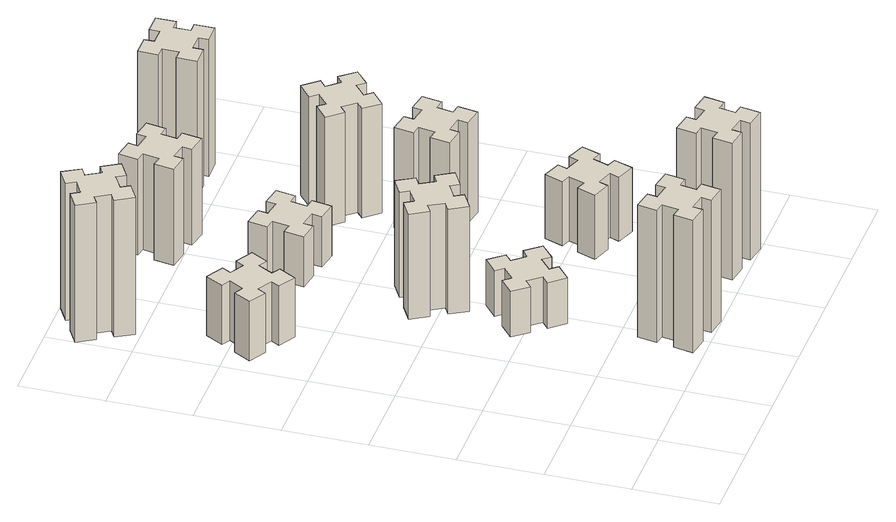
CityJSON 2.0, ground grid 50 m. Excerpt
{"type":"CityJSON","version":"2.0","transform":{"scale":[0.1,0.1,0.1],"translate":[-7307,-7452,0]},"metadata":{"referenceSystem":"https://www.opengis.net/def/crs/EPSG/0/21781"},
"CityObjects":{
"building1":{"type":"Building","attributes":{"class":"1000","function":"1000","usage":"1000","yearOfConstruction":2016,"roofType":"1000","measuredHeight":39,"storeysAboveGround":30,"storeysBelowGround":0},"geometry":[{"type":"Solid","lod":"1","boundaries":[[[[0,1,2,3,4,5,6,7,8,9,10,11,12,13,14,15,16,17,18,19]],[[17,16,20,21]],[[16,15,22,20]],[[15,14,23,22]],[[14,13,24,23]],[[13,12,25,24]],[[12,11,26,25]],[[11,10,27,26]],[[10,9,28,27]],[[9,8,29,28]],[[8,7,30,29]],[[7,6,31,30]],[[6,5,32,31]],[[5,4,33,32]],[[4,3,34,33]],[[3,2,35,34]],[[2,1,36,35]],[[1,0,37,36]],[[0,19,38,37]],[[19,18,39,38]],[[18,17,21,39]],[[24,25,26,27,28,29,30,31,32,33,34,35,36,37,38,39,21,20,22,23]]]]}]},
"building2":{"type":"Building","attributes":{"class":"1000","function":"1000","usage":"1000","yearOfConstruction":2016,"roofType":"1000","measuredHeight":87,"storeysAboveGround":30,"storeysBelowGround":0},"geometry":[{"type":"Solid","lod":"1","boundaries":[[[[40,41,42,43,44,45,46,47,48,49,50,51,52,53,54,55,56,57,58,59]],[[57,56,60,61]],[[56,55,62,60]],[[55,54,63,62]],[[54,53,64,63]],[[53,52,65,64]],[[52,51,66,65]],[[51,50,67,66]],[[50,49,68,67]],[[49,48,69,68]],[[48,47,70,69]],[[47,46,71,70]],[[46,45,72,71]],[[45,44,73,72]],[[44,43,74,73]],[[43,42,75,74]],[[42,41,76,75]],[[41,40,77,76]],[[40,59,78,77]],[[59,58,79,78]],[[58,57,61,79]],[[64,65,66,67,68,69,70,71,72,73,74,75,76,77,78,79,61,60,62,63]]]]}]},
"building3":{"type":"Building","attributes":{"class":"1000","function":"1000","usage":"1000","yearOfConstruction":2016,"roofType":"1000","measuredHeight":90,"storeysAboveGround":30,"storeysBelowGround":0},"geometry":[{"type":"Solid","lod":"1","boundaries":[[[[80,81,82,83,84,85,86,87,88,89,90,91,92,93,94,95,96,97,98,99]],[[97,96,100,101]],[[96,95,102,100]],[[95,94,103,102]],[[94,93,104,103]],[[93,92,105,104]],[[92,91,106,105]],[[91,90,107,106]],[[90,89,108,107]],[[89,88,109,108]],[[88,87,110,109]],[[87,86,111,110]],[[86,85,112,111]],[[85,84,113,112]],[[84,83,114,113]],[[83,82,115,114]],[[82,81,116,115]],[[81,80,117,116]],[[80,99,118,117]],[[99,98,119,118]],[[98,97,101,119]],[[104,105,106,107,108,109,110,111,112,113,114,115,116,117,118,119,101,100,102,103]]]]}]},
"building4":{"type":"Building","attributes":{"class":"1000","function":"1000","usage":"1000","yearOfConstruction":2016,"roofType":"1000","measuredHeight":30,"storeysAboveGround":30,"storeysBelowGround":0},"geometry":[{"type":"Solid","lod":"1","boundaries":[[[[120,121,122,123,124,125,126,127,128,129,130,131,132,133,134,135,136,137,138,139]],[[137,136,140,141]],[[136,135,142,140]],[[135,134,143,142]],[[134,133,144,143]],[[133,132,145,144]],[[132,131,146,145]],[[131,130,147,146]],[[130,129,148,147]],[[129,128,149,148]],[[128,127,150,149]],[[127,126,151,150]],[[126,125,152,151]],[[125,124,153,152]],[[124,123,154,153]],[[123,122,155,154]],[[122,121,156,155]],[[121,120,157,156]],[[120,139,158,157]],[[139,138,159,158]],[[138,137,141,159]],[[144,145,146,147,148,149,150,151,152,153,154,155,156,157,158,159,141,140,142,143]]]]}]},
"building5":{"type":"Building","attributes":{"class":"1000","function":"1000","usage":"1000","yearOfConstruction":2016,"roofType":"1000","measuredHeight":69,"storeysAboveGround":30,"storeysBelowGround":0},"geometry":[{"type":"Solid","lod":"1","boundaries":[[[[160,161,162,163,164,165,166,167,168,169,170,171,172,173,174,175,176,177,178,179]],[[177,176,180,181]],[[176,175,182,180]],[[175,174,183,182]],[[174,173,184,183]],[[173,172,185,184]],[[172,171,186,185]],[[171,170,187,186]],[[170,169,188,187]],[[169,168,189,188]],[[168,167,190,189]],[[167,166,191,190]],[[166,165,192,191]],[[165,164,193,192]],[[164,163,194,193]],[[163,162,195,194]],[[162,161,196,195]],[[161,160,197,196]],[[160,179,198,197]],[[179,178,199,198]],[[178,177,181,199]],[[184,185,186,187,188,189,190,191,192,193,194,195,196,197,198,199,181,180,182,183]]]]}]},
"building6":{"type":"Building","attributes":{"class":"1000","function":"1000","usage":"1000","yearOfConstruction":2016,"roofType":"1000","measuredHeight":33,"storeysAboveGround":30,"storeysBelowGround":0},"geometry":[{"type":"Solid","lod":"1","boundaries":[[[[200,201,202,203,204,205,206,207,208,209,210,211,212,213,214,215,216,217,218,219]],[[217,216,220,221]],[[216,215,222,220]],[[215,214,223,222]],[[214,213,224,223]],[[213,212,225,224]],[[212,211,226,225]],[[211,210,227,226]],[[210,209,228,227]],[[209,208,229,228]],[[208,207,230,229]],[[207,206,231,230]],[[206,205,232,231]],[[205,204,233,232]],[[204,203,234,233]],[[203,202,235,234]],[[202,201,236,235]],[[201,200,237,236]],[[200,219,238,237]],[[219,218,239,238]],[[218,217,221,239]],[[224,225,226,227,228,229,230,231,232,233,234,235,236,237,238,239,221,220,222,223]]]]}]},
"building7":{"type":"Building","attributes":{"class":"1000","function":"1000","usage":"1000","yearOfConstruction":2016,"roofType":"1000","measuredHeight":90,"storeysAboveGround":30,"storeysBelowGround":0},"geometry":[{"type":"Solid","lod":"1","boundaries":[[[[240,241,242,243,244,245,246,247,248,249,250,251,252,253,254,255,256,257,258,259]],[[257,256,260,261]],[[256,255,262,260]],[[255,254,263,262]],[[254,253,264,263]],[[253,252,265,264]],[[252,251,266,265]],[[251,250,267,266]],[[250,249,268,267]],[[249,248,269,268]],[[248,247,270,269]],[[247,246,271,270]],[[246,245,272,271]],[[245,244,273,272]],[[244,243,274,273]],[[243,242,275,274]],[[242,241,276,275]],[[241,240,277,276]],[[240,259,278,277]],[[259,258,279,278]],[[258,257,261,279]],[[264,265,266,267,268,269,270,271,272,273,274,275,276,277,278,279,261,260,262,263]]]]}]},
"building8":{"type":"Building","attributes":{"class":"1000","function":"1000","usage":"1000","yearOfConstruction":2016,"roofType":"1000","measuredHeight":63,"storeysAboveGround":30,"storeysBelowGround":0},"geometry":[{"type":"Solid","lod":"1","boundaries":[[[[280,281,282,283,284,285,286,287,288,289,290,291,292,293,294,295,296,297,298,299]],[[297,296,300,301]],[[296,295,302,300]],[[295,294,303,302]],[[294,293,304,303]],[[293,292,305,304]],[[292,291,306,305]],[[291,290,307,306]],[[290,289,308,307]],[[289,288,309,308]],[[288,287,310,309]],[[287,286,311,310]],[[286,285,312,311]],[[285,284,313,312]],[[284,283,314,313]],[[283,282,315,314]],[[282,281,316,315]],[[281,280,317,316]],[[280,299,318,317]],[[299,298,319,318]],[[298,297,301,319]],[[304,305,306,307,308,309,310,311,312,313,314,315,316,317,318,319,301,300,302,303]]]]}]},
"building9":{"type":"Building","attributes":{"class":"1000","function":"1000","usage":"1000","yearOfConstruction":2016,"roofType":"1000","measuredHeight":42,"storeysAboveGround":30,"storeysBelowGround":0},"geometry":[{"type":"Solid","lod":"1","boundaries":[[[[320,321,322,323,324,325,326,327,328,329,330,331,332,333,334,335,336,337,338,339]],[[337,336,340,341]],[[336,335,342,340]],[[335,334,343,342]],[[334,333,344,343]],[[333,332,345,344]],[[332,331,346,345]],[[331,330,347,346]],[[330,329,348,347]],[[329,328,349,348]],[[328,327,350,349]],[[327,326,351,350]],[[326,325,352,351]],[[325,324,353,352]],[[324,323,354,353]],[[323,322,355,354]],[[322,321,356,355]],[[321,320,357,356]],[[320,339,358,357]],[[339,338,359,358]],[[338,337,341,359]],[[344,345,346,347,348,349,350,351,352,353,354,355,356,357,358,359,341,340,342,343]]]]}]},
"building10":{"type":"Building","attributes":{"class":"1000","function":"1000","usage":"1000","yearOfConstruction":2016,"roofType":"1000","measuredHeight":66,"storeysAboveGround":30,"storeysBelowGround":0},"geometry":[{"type":"Solid","lod":"1","boundaries":[[[[360,361,362,363,364,365,366,367,368,369,370,371,372,373,374,375,376,377,378,379]],[[377,376,380,381]],[[376,375,382,380]],[[375,374,383,382]],[[374,373,384,383]],[[373,372,385,384]],[[372,371,386,385]],[[371,370,387,386]],[[370,369,388,387]],[[369,368,389,388]],[[368,367,390,389]],[[367,366,391,390]],[[366,365,392,391]],[[365,364,393,392]],[[364,363,394,393]],[[363,362,395,394]],[[362,361,396,395]],[[361,360,397,396]],[[360,379,398,397]],[[379,378,399,398]],[[378,377,381,399]],[[384,385,386,387,388,389,390,391,392,393,394,395,396,397,398,399,381,380,382,383]]]]}]},
"building11":{"type":"Building","attributes":{"class":"1000","function":"1000","usage":"1000","yearOfConstruction":2016,"roofType":"1000","measuredHeight":72,"storeysAboveGround":30,"storeysBelowGround":0},"geometry":[{"type":"Solid","lod":"1","boundaries":[[[[400,401,402,403,404,405,406,407,408,409,410,411,412,413,414,415,416,417,418,419]],[[417,416,420,421]],[[416,415,422,420]],[[415,414,423,422]],[[414,413,424,423]],[[413,412,425,424]],[[412,411,426,425]],[[411,410,427,426]],[[410,409,428,427]],[[409,408,429,428]],[[408,407,430,429]],[[407,406,431,430]],[[406,405,432,431]],[[405,404,433,432]],[[404,403,434,433]],[[403,402,435,434]],[[402,401,436,435]],[[401,400,437,436]],[[400,419,438,437]],[[419,418,439,438]],[[418,417,421,439]],[[424,425,426,427,428,429,430,431,432,433,434,435,436,437,438,439,421,420,422,423]]]]}]},
"building12":{"type":"Building","attributes":{"class":"1000","function":"1000","usage":"1000","yearOfConstruction":2016,"roofType":"1000","measuredHeight":90,"storeysAboveGround":30,"storeysBelowGround":0},"geometry":[{"type":"Solid","lod":"1","boundaries":[[[[440,441,442,443,444,445,446,447,448,449,450,451,452,453,454,455,456,457,458,459]],[[457,456,460,461]],[[456,455,462,460]],[[455,454,463,462]],[[454,453,464,463]],[[453,452,465,464]],[[452,451,466,465]],[[451,450,467,466]],[[450,449,468,467]],[[449,448,469,468]],[[448,447,470,469]],[[447,446,471,470]],[[446,445,472,471]],[[445,444,473,472]],[[444,443,474,473]],[[443,442,475,474]],[[442,441,476,475]],[[441,440,477,476]],[[440,459,478,477]],[[459,458,479,478]],[[458,457,461,479]],[[464,465,466,467,468,469,470,471,472,473,474,475,476,477,478,479,461,460,462,463]]]]}]}
},
"vertices":[
[406,2327,0],[456,2414,0],[508,2384,0],[568,2488,0],[464,2548,0],[434,2496,0],[347,2546,0],[377,2598,0],[273,2658,0],[213,2554,0],[265,2524,0],[215,2437,0],[163,2467,0],[103,2363,0],[207,2303,0],[237,2355,0],[324,2305,0],[294,2253,0],[398,2193,0],[458,2297,0],[324,2305,390],[294,2253,390],[237,2355,390],[207,2303,390],[103,2363,390],[163,2467,390],[215,2437,390],[265,2524,390],[213,2554,390],[273,2658,390],[377,2598,390],[347,2546,390],[434,2496,390],[464,2548,390],[568,2488,390],[508,2384,390],[456,2414,390],[406,2327,390],[458,2297,390],[398,2193,390],
[976,274,0],[958,175,0],[899,186,0],[878,67,0],[997,47,0],[1007,106,0],[1105,88,0],[1095,29,0],[1213,8,0],[1234,127,0],[1175,137,0],[1192,235,0],[1251,225,0],[1272,343,0],[1154,364,0],[1144,305,0],[1045,322,0],[1056,381,0],[937,402,0],[917,284,0],[1045,322,870],[1056,381,870],[1144,305,870],[1154,364,870],[1272,343,870],[1251,225,870],[1192,235,870],[1175,137,870],[1234,127,870],[1213,8,870],[1095,29,870],[1105,88,870],[1007,106,870],[997,47,870],[878,67,870],[899,186,870],[958,175,870],[976,274,870],[917,284,870],[937,402,870],
[224,3386,0],[137,3336,0],[107,3388,0],[3,3328,0],[63,3224,0],[115,3254,0],[165,3167,0],[113,3137,0],[173,3033,0],[277,3093,0],[247,3145,0],[334,3195,0],[364,3143,0],[468,3203,0],[408,3307,0],[356,3277,0],[306,3364,0],[358,3394,0],[298,3498,0],[194,3438,0],[306,3364,900],[358,3394,900],[356,3277,900],[408,3307,900],[468,3203,900],[364,3143,900],[334,3195,900],[247,3145,900],[277,3093,900],[173,3033,900],[113,3137,900],[165,3167,900],[115,3254,900],[63,3224,900],[3,3328,900],[107,3388,900],[137,3336,900],[224,3386,900],[194,3438,900],[298,3498,900],
[1008,929,0],[1084,993,0],[1123,947,0],[1215,1024,0],[1138,1116,0],[1092,1078,0],[1027,1154,0],[1073,1193,0],[996,1285,0],[904,1208,0],[943,1162,0],[866,1097,0],[828,1143,0],[736,1066,0],[813,974,0],[859,1013,0],[923,936,0],[877,898,0],[954,806,0],[1046,883,0],[923,936,300],[877,898,300],[859,1013,300],[813,974,300],[736,1066,300],[828,1143,300],[866,1097,300],[943,1162,300],[904,1208,300],[996,1285,300],[1073,1193,300],[1027,1154,300],[1092,1078,300],[1138,1116,300],[1215,1024,300],[1123,947,300],[1084,993,300],[1008,929,300],[1046,883,300],[954,806,300],
[855,1574,0],[905,1487,0],[853,1457,0],[913,1353,0],[1017,1413,0],[987,1465,0],[1074,1515,0],[1104,1463,0],[1208,1523,0],[1148,1627,0],[1096,1597,0],[1046,1684,0],[1098,1714,0],[1038,1818,0],[934,1758,0],[964,1706,0],[877,1656,0],[847,1708,0],[743,1648,0],[803,1544,0],[877,1656,690],[847,1708,690],[964,1706,690],[934,1758,690],[1038,1818,690],[1098,1714,690],[1046,1684,690],[1096,1597,690],[1148,1627,690],[1208,1523,690],[1104,1463,690],[1074,1515,690],[987,1465,690],[1017,1413,690],[913,1353,690],[853,1457,690],[905,1487,690],[855,1574,690],[803,1544,690],[743,1648,690],
[976,2494,0],[958,2395,0],[899,2406,0],[878,2287,0],[997,2267,0],[1007,2326,0],[1105,2308,0],[1095,2249,0],[1213,2228,0],[1234,2347,0],[1175,2357,0],[1192,2455,0],[1251,2445,0],[1272,2563,0],[1154,2584,0],[1144,2525,0],[1045,2542,0],[1056,2601,0],[937,2622,0],[917,2504,0],[1045,2542,330],[1056,2601,330],[1144,2525,330],[1154,2584,330],[1272,2563,330],[1251,2445,330],[1192,2455,330],[1175,2357,330],[1234,2347,330],[1213,2228,330],[1095,2249,330],[1105,2308,330],[1007,2326,330],[997,2267,330],[878,2287,330],[899,2406,330],[958,2395,330],[976,2494,330],[917,2504,330],[937,2622,330],
[1884,305,0],[1785,322,0],[1796,381,0],[1677,402,0],[1657,284,0],[1716,274,0],[1698,175,0],[1639,186,0],[1618,67,0],[1737,47,0],[1747,106,0],[1845,88,0],[1835,29,0],[1953,8,0],[1974,127,0],[1915,137,0],[1932,235,0],[1991,225,0],[2012,343,0],[1894,364,0],[1932,235,900],[1991,225,900],[1915,137,900],[1974,127,900],[1953,8,900],[1835,29,900],[1845,88,900],[1747,106,900],[1737,47,900],[1618,67,900],[1639,186,900],[1698,175,900],[1716,274,900],[1657,284,900],[1677,402,900],[1796,381,900],[1785,322,900],[1884,305,900],[1894,364,900],[2012,343,900],
[976,3234,0],[958,3135,0],[899,3146,0],[878,3027,0],[997,3007,0],[1007,3066,0],[1105,3048,0],[1095,2989,0],[1213,2968,0],[1234,3087,0],[1175,3097,0],[1192,3195,0],[1251,3185,0],[1272,3303,0],[1154,3324,0],[1144,3265,0],[1045,3282,0],[1056,3341,0],[937,3362,0],[917,3244,0],[1045,3282,630],[1056,3341,630],[1144,3265,630],[1154,3324,630],[1272,3303,630],[1251,3185,630],[1192,3195,630],[1175,3097,630],[1234,3087,630],[1213,2968,630],[1095,2989,630],[1105,3048,630],[1007,3066,630],[997,3007,630],[878,3027,630],[899,3146,630],[958,3135,630],[976,3234,630],[917,3244,630],[937,3362,630],
[1731,859,0],[1825,825,0],[1804,769,0],[1917,727,0],[1958,840,0],[1902,861,0],[1936,955,0],[1992,934,0],[2033,1047,0],[1920,1088,0],[1900,1032,0],[1806,1066,0],[1827,1122,0],[1714,1163,0],[1673,1050,0],[1729,1030,0],[1695,936,0],[1639,957,0],[1597,844,0],[1710,803,0],[1695,936,420],[1639,957,420],[1729,1030,420],[1673,1050,420],[1714,1163,420],[1827,1122,420],[1806,1066,420],[1900,1032,420],[1920,1088,420],[2033,1047,420],[1992,934,420],[1936,955,420],[1902,861,420],[1958,840,420],[1917,727,420],[1804,769,420],[1825,825,420],[1731,859,420],[1710,803,420],[1597,844,420],
[1647,1686,0],[1745,1668,0],[1735,1609,0],[1853,1588,0],[1874,1707,0],[1815,1717,0],[1832,1815,0],[1891,1805,0],[1912,1923,0],[1794,1944,0],[1784,1885,0],[1685,1902,0],[1696,1961,0],[1577,1982,0],[1557,1864,0],[1616,1854,0],[1598,1755,0],[1539,1766,0],[1518,1647,0],[1637,1627,0],[1598,1755,660],[1539,1766,660],[1616,1854,660],[1557,1864,660],[1577,1982,660],[1696,1961,660],[1685,1902,660],[1784,1885,660],[1794,1944,660],[1912,1923,660],[1891,1805,660],[1832,1815,660],[1815,1717,660],[1874,1707,660],[1853,1588,660],[1735,1609,660],[1745,1668,660],[1647,1686,660],[1637,1627,660],[1518,1647,660],
[1599,2293,0],[1663,2216,0],[1617,2178,0],[1694,2086,0],[1786,2163,0],[1748,2209,0],[1824,2273,0],[1863,2227,0],[1955,2304,0],[1878,2396,0],[1832,2358,0],[1767,2434,0],[1813,2473,0],[1736,2565,0],[1644,2488,0],[1683,2442,0],[1606,2377,0],[1568,2423,0],[1476,2346,0],[1553,2254,0],[1606,2377,720],[1568,2423,720],[1683,2442,720],[1644,2488,720],[1736,2565,720],[1813,2473,720],[1767,2434,720],[1832,2358,720],[1878,2396,720],[1955,2304,720],[1863,2227,720],[1824,2273,720],[1748,2209,720],[1786,2163,720],[1694,2086,720],[1617,2178,720],[1663,2216,720],[1599,2293,720],[1553,2254,720],[1476,2346,720],
[1665,3155,0],[1765,3155,0],[1765,3095,0],[1885,3095,0],[1885,3215,0],[1825,3215,0],[1825,3315,0],[1885,3315,0],[1885,3435,0],[1765,3435,0],[1765,3375,0],[1665,3375,0],[1665,3435,0],[1545,3435,0],[1545,3315,0],[1605,3315,0],[1605,3215,0],[1545,3215,0],[1545,3095,0],[1665,3095,0],[1605,3215,900],[1545,3215,900],[1605,3315,900],[1545,3315,900],[1545,3435,900],[1665,3435,900],[1665,3375,900],[1765,3375,900],[1765,3435,900],[1885,3435,900],[1885,3315,900],[1825,3315,900],[1825,3215,900],[1885,3215,900],[1885,3095,900],[1765,3095,900],[1765,3155,900],[1665,3155,900],[1665,3095,900],[1545,3095,900]
]}
